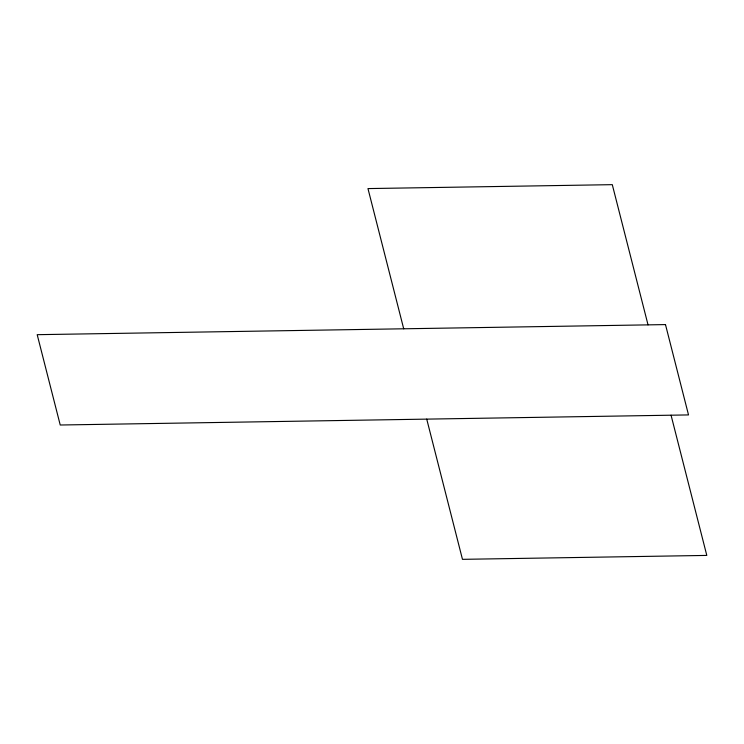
<?xml version="1.0" encoding="UTF-8"?>
<svg xmlns="http://www.w3.org/2000/svg" width="744" height="744" viewBox="0 0 744 744"><rect width="100%" height="100%" fill="white"/><g stroke="black" fill="none" stroke-linecap="round" stroke-linejoin="round"><path stroke-width="1.12" d="M648.033 324.877L612.293 184.661L367.964 188.585L403.704 328.792M671.06 415.208L706.8 555.415L462.47 559.339L426.731 419.123M665.489 324.589L37.2 334.679L60.227 425.01L688.516 414.92L665.489 324.589"/></g></svg>
